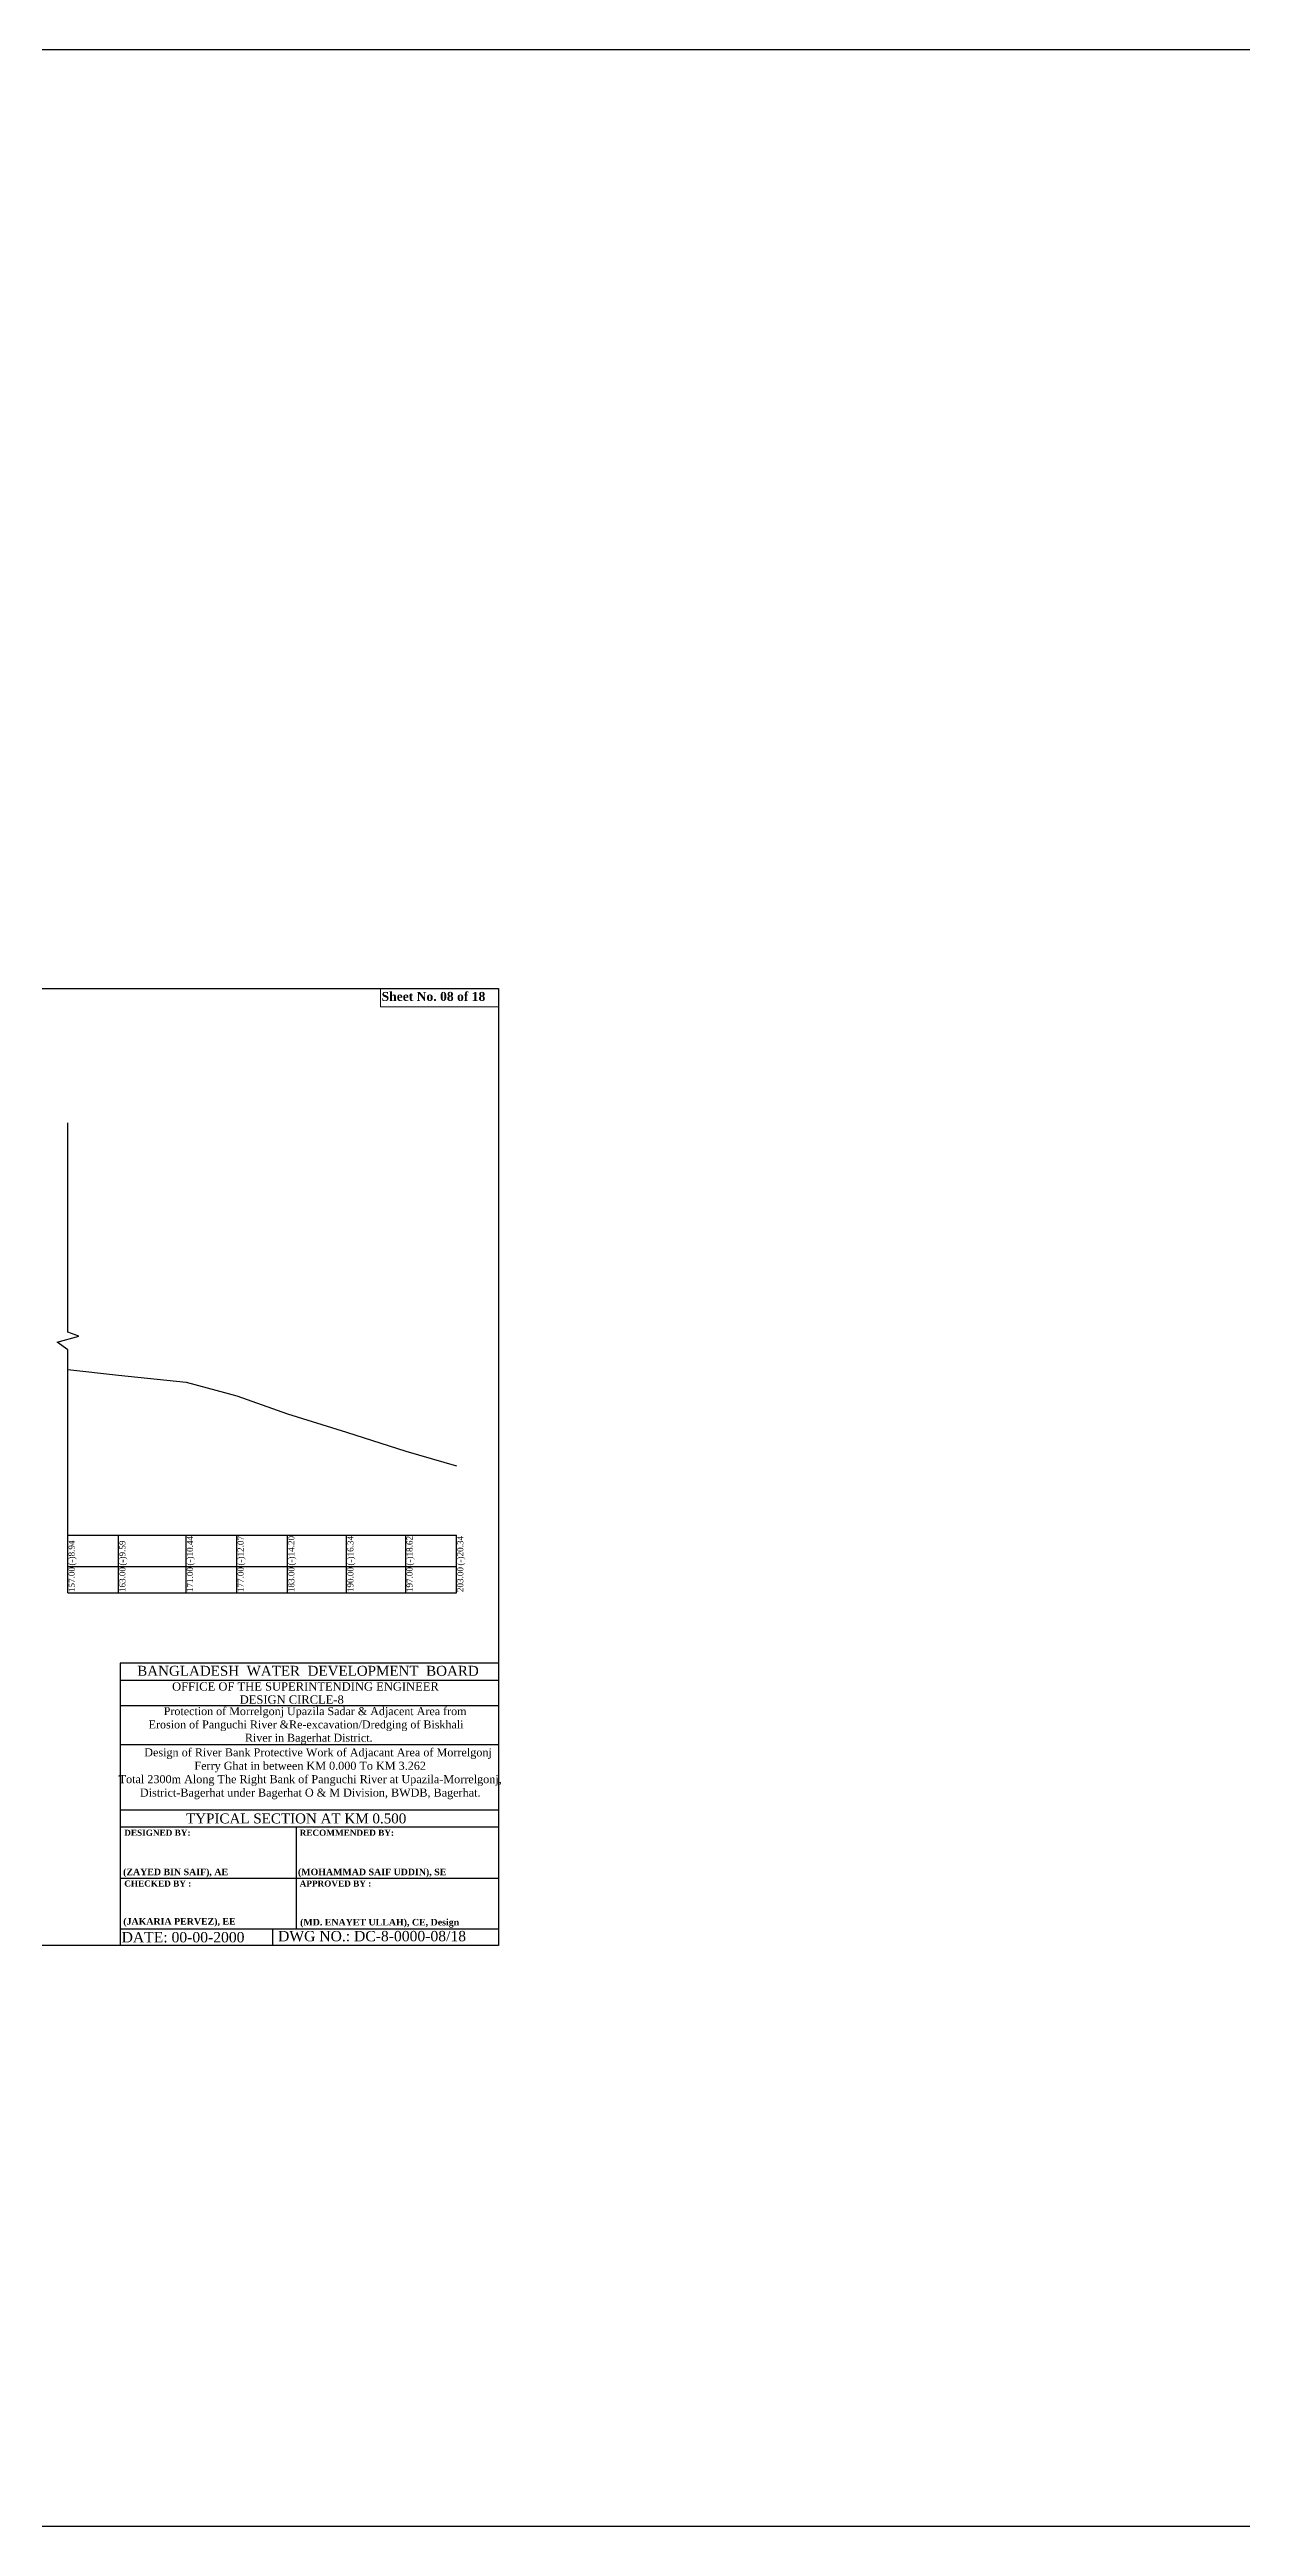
# Model space of a CAD drawing. Header units: metres. Extents: x -2434 to 11656, y -15288 to 8109.
# Drawn here: x 1568.5 to 1709.7, y -14191.8 to -13898.6 of the extents above; entities that cross this region are included whole.
import ezdxf
from ezdxf.enums import TextEntityAlignment as Align

# ---------------------------------------------------------------- set-up
doc = ezdxf.new("R2010")
doc.units = ezdxf.units.M
doc.layers.add('LINE', color=7, linetype='Continuous')
doc.styles.add('Kazi_T_H', font='timesbd.ttf')
doc.styles.get("Standard").update_dxf_attribs({"font": 'times.ttf'})

msp = doc.modelspace()

# ---------------------------------------------------------------- linework, layer by layer
at = {"color": 0, "linetype": 'Continuous', "lineweight": -3, "ltscale": 0.5}
for p, q in [((1570.641064, -14050.441672), (1570.641064, -14025.650803)), ((1570.641064, -14081.309446), (1570.641064, -14052.538633))]:
    msp.add_line(p, q, dxfattribs=at)
at = {"color": 0, "lineweight": -2}
for p, q in [((1570.641064, -14081.309446), (1570.641064, -14074.459466)), ((1570.641064, -14074.459466), (1616.641064, -14074.459466)), ((1576.641064, -14081.309446), (1576.641064, -14074.459466)), ((1584.641064, -14081.309446), (1584.641064, -14074.459466)), ((1590.641064, -14081.309446), (1590.641064, -14074.459466)), ((1596.641064, -14081.309446), (1596.641064, -14074.459466)), ((1603.641064, -14081.309446), (1603.641064, -14074.459466)), ((1610.641064, -14081.309446), (1610.641064, -14074.459466)), ((1616.641064, -14081.309446), (1616.641064, -14074.459466)), ((1570.641064, -14078.167043), (1616.641064, -14078.167043)), ((1570.641064, -14081.309446), (1616.641064, -14081.309446))]:
    msp.add_line(p, q, dxfattribs=at)
at = {"color": 0, "lineweight": -3, "ltscale": 0.5}
msp.add_lwpolyline([(-254.448511, -13898.58967), (3621.057254, -13898.58967), (3621.057254, -14191.821671), (-254.448511, -14191.821671)], close=True, dxfattribs=at)
at = {"color": 0, "linetype": 'Continuous', "lineweight": -3, "ltscale": 0.5}
for points in [[(1570.641064, -14070.566887), (1570.641064, -14052.538633), (1569.404137, -14051.632502), (1571.942884, -14050.907669), (1570.641064, -14050.441672), (1570.641064, -14039.775618)], [(1570.641064, -14054.857043), (1576.641064, -14055.507043), (1584.641064, -14056.357043), (1590.641064, -14057.987043), (1596.641064, -14060.117043), (1603.641064, -14062.257043), (1610.641064, -14064.537043), (1616.641064, -14066.257043)]]:
    msp.add_lwpolyline(points, dxfattribs=at)
at = {"layer": 'LINE', "color": 0, "linetype": 'ByBlock', "lineweight": -3, "ltscale": 0.5}
for p, q in [((1621.624412, -14089.606634), (1576.860203, -14089.606634)), ((1576.860203, -14089.606634), (1576.860203, -14123.036439)), ((1621.624412, -14091.655639), (1576.860203, -14091.655639)), ((1621.624412, -14094.657348), (1576.860203, -14094.657348)), ((1621.624412, -14099.28343), (1576.860203, -14099.28343)), ((1621.624412, -14107.016202), (1576.860203, -14107.016202)), ((1621.624412, -14109.045306), (1576.860203, -14109.045306)), ((1597.728, -14121.076267), (1597.728, -14109.045306)), ((1576.860203, -14115.060786), (1621.624412, -14115.060786)), ((1576.860203, -14121.076267), (1621.624412, -14121.076267)), ((1594.901717, -14123.036439), (1594.901717, -14121.076267))]:
    msp.add_line(p, q, dxfattribs=at)
msp.add_lwpolyline([(1457.131384, -14009.765291), (1621.624412, -14009.765291), (1621.624412, -14123.036439), (1457.131384, -14123.036439)], close=True, dxfattribs=at)
at = {"layer": 'LINE', "color": 7, "lineweight": 13, "ltscale": 0.5}
msp.add_lwpolyline([(1621.624412, -14009.765291), (1607.641833, -14009.765291), (1607.641833, -14011.916982), (1621.624412, -14011.916982)], close=True, dxfattribs=at)

# ---------------------------------------------------------------- texts
at = {"color": 0, "lineweight": -2, "char_height": 0.715, "width": 2.15, "attachment_point": 1, "rotation": 90}
for s, insert in [('(-)8.94', (1570.741064, -14078.067043)), ('(-)10.44', (1584.741064, -14078.067043)), ('(-)12.07', (1590.741064, -14078.067043)), ('(-)14.20', (1596.741064, -14078.067043)), ('(-)16.34', (1603.741064, -14078.067043)), ('(-)18.62', (1610.741064, -14078.067043)), ('(-)20.34', (1616.741064, -14078.067043)), ('(-)9.59', (1576.741064, -14078.067043)), ('157.00', (1570.741064, -14081.209446)), ('163.00', (1576.741064, -14081.209446)), ('171.00', (1584.741064, -14081.209446)), ('177.00', (1590.741064, -14081.209446)), ('183.00', (1596.741064, -14081.209446)), ('190.00', (1603.741064, -14081.209446)), ('197.00', (1610.741064, -14081.209446)), ('203.00', (1616.741064, -14081.209446))]:
    msp.add_mtext(s, dxfattribs=dict(at, insert=insert))
at = {"layer": 'LINE', "color": 0, "linetype": 'ByBlock', "lineweight": -3, "ltscale": 0.5}
for s, height, p in [('BANGLADESH  WATER  DEVELOPMENT  BOARD', 1.17807442, (1599.076532, -14091.112665)), ('OFFICE OF THE SUPERINTENDING ENGINEER', 0.98259004, (1598.773233, -14092.866355)), ('DESIGN CIRCLE-8', 0.98259004, (1597.152388, -14094.418433))]:
    msp.add_text(s, height=height, dxfattribs=at).set_placement(p, align=Align.CENTER)
at = {"layer": 'LINE', "color": 0, "linetype": 'ByBlock', "lineweight": -3, "ltscale": 0.5, "style": 'Kazi_T_H'}
for s, p in [('DESIGNED BY:', (1577.325469, -14110.055907)), ('RECOMMENDED BY:', (1598.088929, -14110.055907)), ('CHECKED BY :', (1577.325469, -14116.071387)), ('APPROVED BY :', (1598.088929, -14116.071387))]:
    msp.add_text(s, height=0.72185765, dxfattribs=at).set_placement(p)
at = {"layer": 'LINE', "lineweight": 50, "ltscale": 0.5}
msp.add_text('TYPICAL SECTION AT KM 0.500', height=1.17910805, dxfattribs=at).set_placement((1597.675895, -14108.590561), align=Align.CENTER)
at = {"layer": 'LINE', "lineweight": 50, "ltscale": 0.5, "style": 'Kazi_T_H'}
for s, p in [('(ZAYED BIN SAIF), AE', (1577.192419, -14114.719746)), ('(MOHAMMAD SAIF UDDIN), SE ', (1597.887932, -14114.724013)), ('(JAKARIA PERVEZ), EE', (1577.210616, -14120.574122)), ('(MD. ENAYET ULLAH), CE, Design ', (1598.140469, -14120.670703))]:
    msp.add_text(s, height=0.77526226, dxfattribs=at).set_placement(p)
at = {"layer": 'LINE', "color": 0, "linetype": 'ByBlock', "lineweight": -3, "ltscale": 0.5}
for s, p in [('DATE: 00-00-2000', (1577.01595, -14122.672493)), ('DWG NO.: DC-8-0000-08/18', (1595.533438, -14122.546396))]:
    msp.add_text(s, height=1.22510785, dxfattribs=at).set_placement(p)
at = {"layer": 'LINE', "color": 7, "lineweight": 13, "ltscale": 0.5, "insert": (1607.789252, -14010.153842), "char_height": 1.06427225, "width": 14.726045, "attachment_point": 1}
msp.add_mtext('{\\fTimes New Roman|b1|i0|c0|p18;Sheet No. 08 of 18}', dxfattribs=at)
at = {"layer": 'LINE', "color": 0, "linetype": 'ByBlock', "lineweight": -3, "ltscale": 0.5}
for s, insert, char_height, width, attachment_point in [('                  {\\C7;Protection of Morrelgonj Upazila Sadar & Adjacent Area from \\P             Erosion of Panguchi River &Re-excavation/Dredging of Biskhali\\P                                             River in Bagerhat District.}', (1575.582585, -14094.829597), 0.94328644, 48.51667599, 1), ('    {\\H0.7741x;Design of River Bank Protective Work of Adjacant Area of Morrelgonj \\PFerry Ghat in between KM 0.000 To KM 3.262 \\PTotal 2300m Along The Right Bank of Panguchi River at Upazila-Morrelgonj, \\PDistrict-Bagerhat under Bagerhat O & M Division, BWDB, Bagerhat.}', (1599.33644, -14099.700521), 1.23058513, 55.92497374, 2)]:
    msp.add_mtext(s, dxfattribs=dict(at, insert=insert, char_height=char_height, width=width, attachment_point=attachment_point))

doc.saveas('drawing.dxf')
